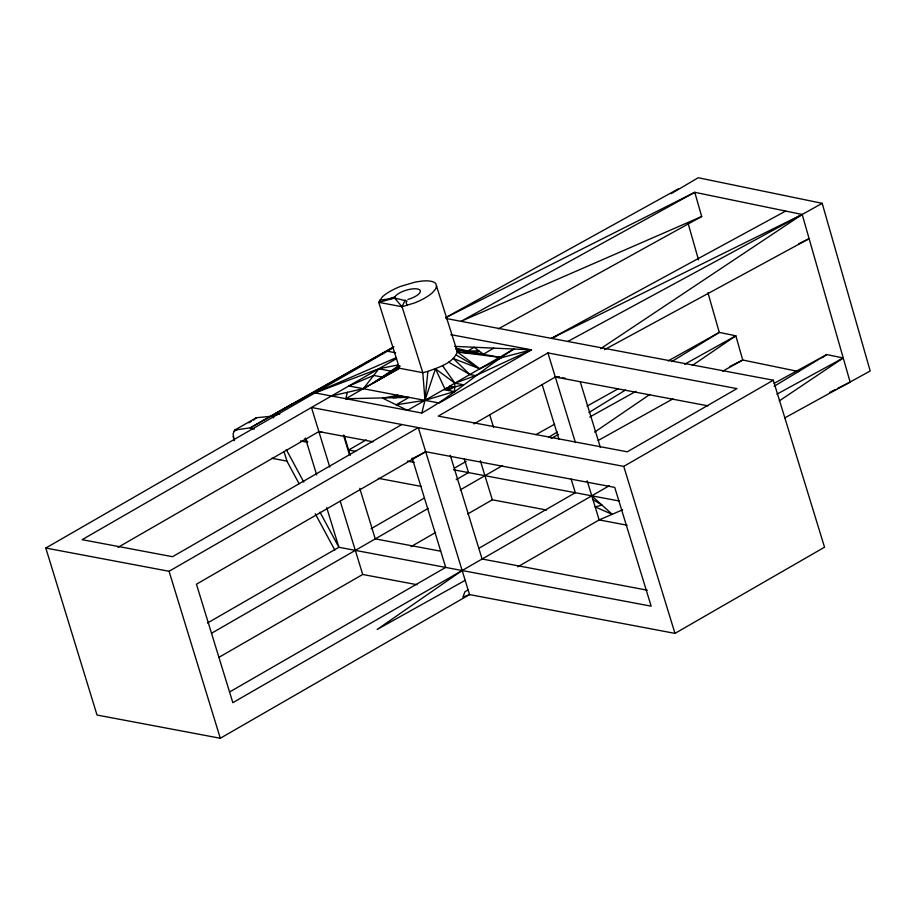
<?xml version="1.0" encoding="UTF-8"?>
<svg xmlns="http://www.w3.org/2000/svg" width="916" height="916" viewBox="0 0 916 916"><rect width="100%" height="100%" fill="white"/><g stroke="black" fill="none" stroke-linecap="round" stroke-linejoin="round"><path stroke-width="1.37" d="M396.674 358.5L378.858 368.782L373.682 375.434L348.927 385.957L399.708 395.643L399.582 396.559L398.471 396.342L400.83 395.861L439.302 403.006L531.486 349.832L450.821 334.638M427.898 371.392L422.803 372.663L399.479 368.255L378.732 302.326L382.453 296.773A34.304 11.897 -17.1 0 1 400.303 286.49L415.383 282.025L422.368 281.017A26.198 9.091 -17.1 0 1 435.73 283.536L457.382 351.962C452.744 363.538 438.558 367.282 427.898 371.392L424.99 400.315L421.807 413.024L314.978 392.895L395.964 357.79M442.508 365.633L454.92 383.174L454.45 391.579L424.99 400.315L396.159 404.792L409.143 397.361L345.801 398.735L347.359 392.334M393.903 346.74L270.174 416.368L256.365 417.742L234.805 430.016L233.099 433.783L234.187 440.63M391.716 297.952L394.613 298.055L402.055 306.745L422.803 372.663L424.99 400.315L443.733 389.598L448.325 390.456L449.722 386.163L513.899 349.03L531.486 349.832L475.599 375.617L454.92 383.174L435.455 368.793L424.99 400.315L407.494 410.357L382.659 398.174L397.842 395.288L397.235 397.04L395.907 397.807M436.623 286.044L435.547 289.124L432.547 292.593A34.304 11.897 -17.1 0 1 414.708 302.875L402.055 306.745L378.732 302.326L394.613 298.055L407.013 301.043L406.132 302.658L407.151 305.475M402.055 306.745L405.181 300.059M443.733 389.598L445.852 389.105L449.722 386.163L454.313 387.01L463.496 384.754L454.92 383.174M253.595 420.078L256.365 417.742M401.872 424.509L172.529 556.71L82.142 539.673L331.42 395.987L363.309 388.67L373.682 375.434L383.277 377.266L345.801 398.735M400.029 397.681L401.929 396.067L393.262 397.887L397.842 395.288M454.725 346.385L513.899 349.03C482.24 369.011 454.508 394.807 421.807 413.024M388.808 373.213L398.781 365.931M445.966 318.47L773.287 380.22L824.537 547.207L674.977 633.38L469.553 594.598L220.298 738.262L97.027 715.041L45.8 548.043L169.059 571.275L418.303 427.612L462.156 570.496L377.129 629.475L465.179 580.343M594.633 432.112L649.925 394.395M692.29 365.495L735.823 335.806L742.739 360.011L798.683 371.553M363.309 388.67L399.479 368.255L373.293 382.968L398.597 365.816M671.13 193.711L698.221 177.738L822.19 203.318L870.2 370.991L784.863 417.856M821.973 357.755L826.713 354.561L843.247 357.973L779.207 400.956M600.575 348.721L802.187 214.47L822.19 203.318M373.293 382.968L400.212 366.16M548.73 437.241L557.26 431.997M588.931 412.532L625.468 390.067M671.76 361.602L719.278 332.405L735.823 335.806L684.641 364.259M393.159 298.009L394.876 296.967A13.442 4.66 -17.1 0 1 409.269 289.422A13.442 4.66 -17.1 0 1 420.364 291.517A13.442 4.66 -17.1 0 1 407.906 299.429M774.18 386.266L826.713 354.561L774.169 383.323M493.69 348.137L483.396 354.229L457.382 351.962L456.477 349.465L501.625 357.641L531.486 349.832M465.168 350.759L467.492 351.194L474.156 347.29L483.396 354.229L456.477 349.465M233.672 431.573L237.187 429.547M248.9 422.78L251.247 421.429M270.174 416.368L250.24 427.864L234.805 430.016M273.666 417.891L272.831 415.154L292.765 403.658M45.8 548.043L393.353 347.736M118.049 547.333L318.871 431.585L321.699 431.722M207.497 623.006L338.886 547.276L651.162 606.174L614.728 487.392L425.7 451.714L196.448 584.213L232.836 702.675L609.358 485.686M371.152 528.681L424.142 498.155M456.179 479.698L468.5 472.599L464.355 459.076M211.539 633.254L428.253 508.346M460.29 489.888L502.529 465.557M218.935 657.345L362.713 574.469L416.952 584.694M410.998 546.646L435.65 532.448M467.687 513.99L492.327 499.793L546.566 510.006M230.019 691.729L445.714 567.405L412.2 458.172M517.826 566.775L599.156 519.922L622.674 509.777M393.788 298.009L394.224 297.356M448.325 390.456L454.313 387.01L445.852 389.105L448.325 390.456L454.45 391.579M366.228 439.886L348.63 450.031L350.278 455.378M547.917 352.923L438.249 416.116L627.277 451.806L736.956 388.613L547.917 352.923L575.42 442.565M473.984 423.89L555.314 377.026L559.539 376.934M454.416 468.145L466.141 461.389M479.205 548.1L575.328 492.716L571.137 479.068M329.76 467.08L311.474 407.483L623.739 466.381L773.287 380.22M331.42 395.987L378.858 368.782L398.426 364.866M397.235 397.04L400.83 395.861L399.582 396.559M393.548 347.21L250.24 427.864L254.236 429.112M535.849 434.665L554.569 424.234M587.007 406.143L618.208 388.75M668.119 360.927L719.278 332.405L707.931 292.731M598.228 440.459L672.974 398.849M722.804 371.106L742.739 360.011L730.018 366.469M468.133 589.938L464.962 591.702L462.912 597.106L469.553 594.598L462.156 570.496M551.066 438.524L558.554 434.356M589.767 417.009L635.956 391.327M445.84 317.52L678.241 188.891M498.361 328.867L701.69 216.508L694.763 192.303L445.874 317.566M776.905 394.178L843.247 357.973M556.665 336.103L551.421 338.348L785.665 211.069M567.851 341.439L802.187 214.47L850.163 382.178L837.407 388.521M604.537 349.649L809.114 238.675L798.901 243.725M411.765 459.03L425.7 451.714M468.763 351.435L475.164 352.649L478.782 350.759L467.492 351.194M501.625 357.641L479.847 368.805L453.294 358.511L469.874 374.552L475.599 375.617M829.759 392.334L834.854 389.792M551.421 338.348L802.187 214.47L694.763 192.303L461.034 321.31L701.69 216.508M314.978 392.895L378.858 368.782L391.945 371.278M388.567 298.925L394.876 296.967M397.544 396.17L399.708 395.643M272.831 415.154L279.769 414.135M379.464 300.242L394.613 298.055M559.516 377.518L555.314 377.026L707.942 405.834M562.321 377.85L565.126 378.171M499.804 357.355L457.382 351.962L479.847 368.805L456.294 355.053M449.023 388.304L446.722 387.892L444.947 388.957L435.455 368.793M445.852 389.105L448.611 389.609M318.871 431.585L373.11 441.798M300.494 440.962L307.478 442.279M355.614 451.348L348.63 450.031L344.187 435.34M407.334 461.08L414.33 462.397M453.431 469.759L619.273 501.006M271.857 458.275L286.926 461.114L299.063 483.671M378.331 478.324L421.532 486.465M627.151 525.2L599.156 519.922L587.156 480.797M440.619 551.192L375.262 538.883L359.759 488.365M647.303 590.19L482.091 559.012L450.248 455.241M455.985 349.019L458.733 349.534M387.342 351.206L395.563 352.797M456.34 348.332L475.164 352.649M455.962 348.595L458.71 349.282M448.6 362.129L469.874 374.552M592.95 499.632L601.972 505.06L595.182 506.937L612.174 514.311L591.759 495.819M304.364 439.119L307.753 441.684M286.273 449.55L303.814 482.125M320.005 512.193L338.886 547.276L326.737 507.682M315.253 513.739L334.821 550.069M623.739 466.381L674.977 633.38M580.275 381.926L600.392 447.466M542.226 384.857L558.989 439.474M489.797 415.051L493.564 427.337M480.327 460.668L492.327 499.793M343.42 435.111L349.282 454.221M340.237 501.212L362.713 574.469M305.371 438.043L316.684 474.912M284.052 451.748L286.926 461.114M169.059 571.275L220.298 738.262M233.133 436.508L234.256 440.241M687.985 222.977L698.542 259.904"/></g></svg>
